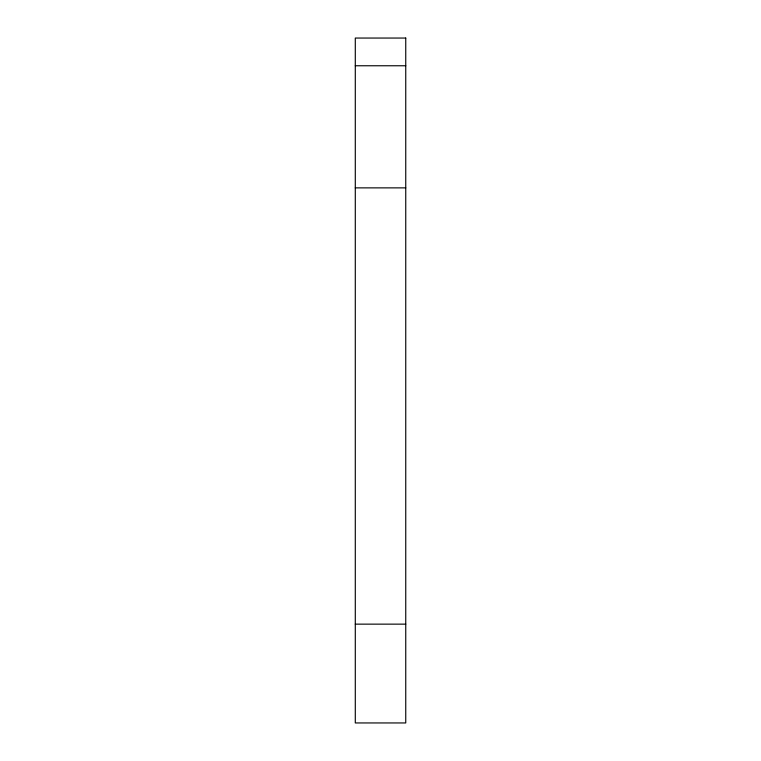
<?xml version="1.0" encoding="UTF-8"?>
<svg xmlns="http://www.w3.org/2000/svg" width="761" height="761" viewBox="0 0 761 761"><rect width="100%" height="100%" fill="white"/><g stroke="black" fill="none" stroke-linecap="round" stroke-linejoin="round"><path stroke-width="1.14" d="M355.292 65.76L405.746 65.76M355.292 187.872L405.746 187.872M355.292 624.144L405.746 624.144M405.746 38.05L355.292 38.05L355.292 722.95L405.746 722.95L405.746 38.05"/></g></svg>
